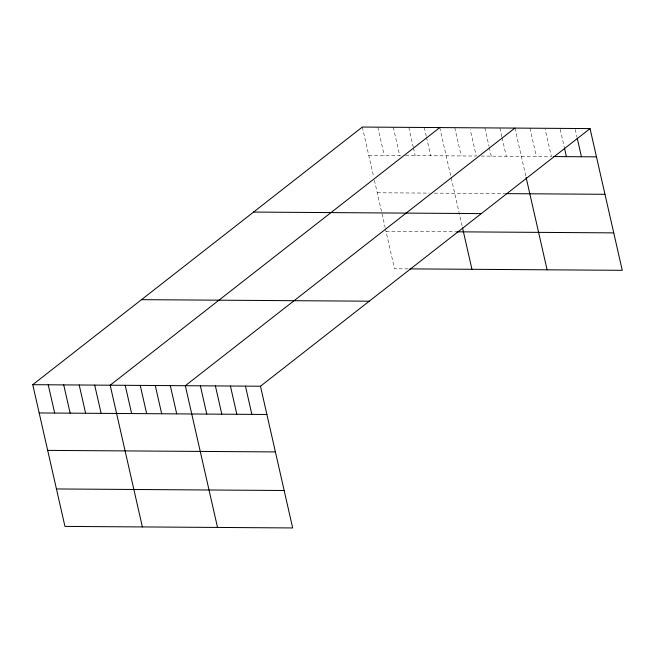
<?xml version="1.0" encoding="UTF-8"?>
<svg xmlns="http://www.w3.org/2000/svg" width="655" height="655" viewBox="0 0 655 655"><rect width="100%" height="100%" fill="white"/><g stroke="black" fill="none" stroke-linecap="round" stroke-linejoin="round"><path stroke-width="0.49" stroke-dasharray="3.27 2.46" d="M368.749 155.317L401.654 155.538M405.527 155.562L476.234 156.046L470.257 129.731M481.245 156.078L551.379 156.553L545.181 129.264M377.255 192.758L429.516 193.11M434.355 193.143L504.776 193.618M386.016 231.338L455.7 231.804M408.073 268.869L394.523 268.779L385.345 228.366M575.246 129.469L577.014 137.263M560.213 129.371L564.201 146.908M529.928 128.192L536.355 156.447M514.904 128.085L525.899 176.506M499.871 127.987L501.861 136.756M502.082 137.73L506.29 156.242M484.839 127.881L489.048 146.401M489.269 147.375L491.266 156.144M454.783 127.684L461.202 155.939M439.751 127.578L462.324 226.917M424.268 127.471L426.258 136.248M426.479 137.222L430.687 155.734M408.785 127.373L413.207 146.859M413.428 147.833L415.204 155.628M393.295 127.266L399.714 155.522M377.812 127.16L384.231 155.423M362.33 127.054L373.546 176.441M374.414 180.281L385.115 227.383"/><path stroke-width="0.98" d="M590.049 128.593L260.477 386.221L292.67 527.946L64.951 526.407L32.75 384.681L362.33 127.054L590.049 128.593L622.25 270.319L410.014 268.886M439.751 127.578L110.179 385.206L142.372 526.931M514.904 128.085L185.324 385.713L217.525 527.439M553.385 156.561L596.476 156.856M505.783 193.626L604.983 194.298M253.567 212.073L481.294 213.612M456.666 231.813L613.743 232.877M141.513 299.662L369.232 301.202M32.75 384.681L260.477 386.221M39.169 412.945L266.896 414.484M47.676 450.386L275.403 451.925M56.445 488.958L284.164 490.497M577.235 138.238L581.443 156.758M564.422 147.883L566.411 156.651M526.121 177.472L547.097 269.811M462.545 227.907L471.952 269.303M245.445 386.123L251.864 414.378M230.413 386.016L236.84 414.279M215.389 385.918L221.808 414.173M200.356 385.811L206.775 414.075M170.3 385.615L176.719 413.87M155.268 385.508L161.687 413.772M140.236 385.41L146.655 413.665M125.203 385.304L131.63 413.567M94.688 385.099L101.116 413.362M79.206 384.993L85.625 413.256M63.723 384.894L70.142 413.149M48.233 384.788L54.66 413.043"/></g></svg>
